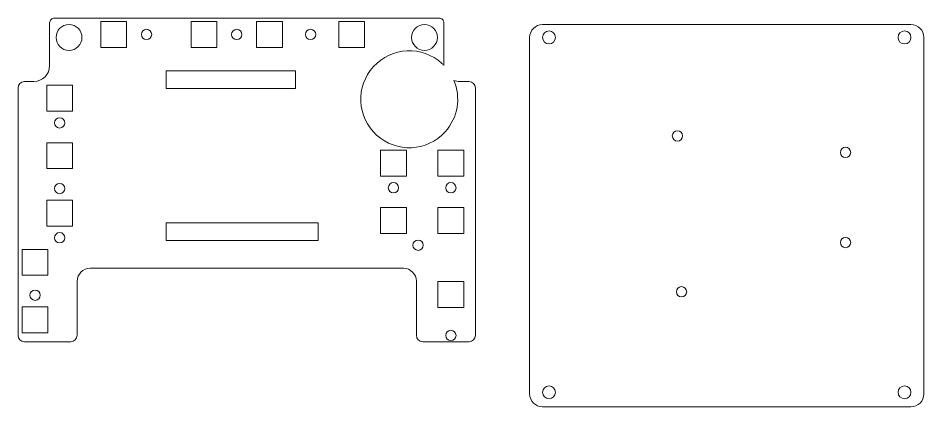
# Model space of a CAD drawing. Header units: millimetres. Extents: x -247 to 664, y -96 to 204.
# Drawn here: x 384.1 to 664.4, y 16.1 to 136.4 of the extents above; entities that cross this region are included whole.
import ezdxf

# ---------------------------------------------------------------- set-up
doc = ezdxf.new("R2010")
doc.units = ezdxf.units.MM
doc.header["$MEASUREMENT"] = 0
doc.layers.add('Master Desktop', color=7, linetype='Continuous', plot=False)

msp = doc.modelspace()

# ---------------------------------------------------------------- linework, layer by layer
at = {"layer": 'Master Desktop', "lineweight": 9}
for points in [[(409.6394, 127.3941), (417.6394, 127.3941), (417.6394, 135.3941), (409.6394, 135.3941), (409.6394, 127.3941)], [(437.5794, 127.3941), (445.5794, 127.3941), (445.5794, 135.3941), (437.5794, 135.3941), (437.5794, 127.3941)], [(457.8994, 127.3941), (465.8994, 127.3941), (465.8994, 135.3941), (457.8994, 135.3941), (457.8994, 127.3941)], [(483.2994, 127.3941), (491.2994, 127.3941), (491.2994, 135.3941), (483.2994, 135.3941), (483.2994, 127.3941)], [(429.9316, 114.6786), (469.9016, 114.6786), (469.9016, 120.1786), (429.9316, 120.1786), (429.9316, 114.6786)], [(392.9178, 107.6586), (400.9178, 107.6586), (400.9178, 115.6586), (392.9178, 115.6586), (392.9178, 107.6586)], [(392.9178, 89.8786), (400.9178, 89.8786), (400.9178, 97.8786), (392.9178, 97.8786), (392.9178, 89.8786)], [(496.2437, 87.5768), (504.2437, 87.5768), (504.2437, 95.5768), (496.2437, 95.5768), (496.2437, 87.5768)], [(514.0237, 87.5768), (522.0237, 87.5768), (522.0237, 95.5768), (514.0237, 95.5768), (514.0237, 87.5768)], [(392.9178, 72.0986), (400.9178, 72.0986), (400.9178, 80.0986), (392.9178, 80.0986), (392.9178, 72.0986)], [(496.2437, 69.7968), (504.2437, 69.7968), (504.2437, 77.7968), (496.2437, 77.7968), (496.2437, 69.7968)], [(514.0237, 69.7968), (522.0237, 69.7968), (522.0237, 77.7968), (514.0237, 77.7968), (514.0237, 69.7968)], [(429.9316, 67.5786), (476.9016, 67.5786), (476.9016, 73.0786), (429.9316, 73.0786), (429.9316, 67.5786)], [(385.2978, 56.8586), (393.2978, 56.8586), (393.2978, 64.8586), (385.2978, 64.8586), (385.2978, 56.8586)], [(514.0237, 46.9368), (522.0237, 46.9368), (522.0237, 54.9368), (514.0237, 54.9368), (514.0237, 46.9368)], [(385.2978, 39.0786), (393.2978, 39.0786), (393.2978, 47.0786), (385.2978, 47.0786), (385.2978, 39.0786)]]:
    msp.add_lwpolyline(points, close=True, dxfattribs=at)
for centre, major_axis, ratio in [((399.8119, 130.4715), (4.0001, 0), 0.999975), ((423.7994, 131.3941), (0, 1.6), 1), ((451.7394, 131.3941), (0, 1.6), 1), ((474.5994, 131.3941), (0, 1.6), 1), ((509.8619, 130.4715), (4.0001, 0), 0.999975), ((548.4016, 130.4715), (0, 2), 1), ((658.4516, 130.4715), (0, 2), 1), ((396.9178, 104.0386), (0, 1.6), 1), ((588.1541, 99.9829), (0, 1.6), 1), ((640.1845, 94.9048), (0, 1.6), 1), ((396.9178, 83.7186), (0, 1.6), 1), ((500.2437, 83.9568), (0, 1.6), 1), ((518.0237, 83.9568), (0, 1.6), 1), ((396.9178, 68.4786), (0, 1.6), 1), ((507.8637, 66.1768), (0, 1.6), 1), ((640.1845, 66.9958), (0, 1.6), 1), ((589.4236, 51.7612), (0, 1.6), 1), ((389.2978, 50.6986), (0, 1.6), 1), ((518.0237, 38.2368), (0, 1.6), 1), ((548.4016, 20.6465), (0, 2), 1), ((658.4516, 20.6465), (0, 2), 1)]:
    msp.add_ellipse(centre, major_axis=major_axis, ratio=ratio, dxfattribs=at)
for points, knots in [([(395.2896, 136.4493), (395.2896, 136.4493), (514.384, 136.4493), (514.384, 136.4493), (514.384, 136.4493), (514.7742, 136.4491), (515.1482, 136.2938), (515.4238, 136.0179), (515.4238, 136.0179), (515.6996, 135.7418), (515.8542, 135.3694), (515.854, 134.9793), (515.854, 134.9793), (515.854, 134.9793), (515.854, 121.8275), (515.854, 121.8275), (515.854, 121.8275), (515.6601, 122.0253), (515.4603, 122.2194), (515.2533, 122.4086), (515.2533, 122.4086), (509.1391, 127.9984), (499.6514, 127.5733), (494.0617, 121.459), (494.0617, 121.459), (488.4719, 115.3447), (488.8971, 105.8571), (495.0113, 100.2674), (495.0113, 100.2674), (501.1255, 94.6776), (510.6132, 95.1027), (516.2029, 101.217), (516.2029, 101.217), (520.2789, 105.6755), (521.1559, 111.9274), (518.9616, 117.1539), (518.9616, 117.1539), (519.5174, 116.9337), (520.1222, 116.8125), (520.754, 116.8125), (520.754, 116.8125), (520.754, 116.8125), (523.6573, 116.8125), (523.6573, 116.8125), (523.6573, 116.8125), (524.7353, 116.8125), (525.6173, 115.9305), (525.6173, 114.8525), (525.6173, 114.8525), (525.6173, 114.8525), (525.6173, 97.214), (525.6173, 97.214), (525.6173, 97.214), (525.6173, 97.2135), (525.6173, 97.213), (525.6173, 97.2125), (525.6173, 97.2125), (525.6173, 97.2125), (525.6173, 55.9055), (525.6173, 55.9055), (525.6173, 55.9055), (525.6173, 55.9055), (525.6173, 41.207), (525.6173, 41.207), (525.6173, 41.207), (525.6173, 41.2065), (525.6173, 41.206), (525.6173, 41.2055), (525.6173, 41.2055), (525.6173, 41.2055), (525.6173, 38.2655), (525.6173, 38.2655), (525.6173, 38.2655), (525.6173, 37.1875), (524.7353, 36.3055), (523.6573, 36.3055), (523.6573, 36.3055), (523.6573, 36.3055), (520.754, 36.3055), (520.754, 36.3055), (520.754, 36.3055), (520.754, 36.3055), (509.3369, 36.3055), (509.3369, 36.3055), (509.3369, 36.3055), (508.237, 36.3055), (507.3368, 37.2055), (507.3368, 38.3055), (507.3368, 38.3055), (507.3368, 38.3055), (507.3368, 55.0266), (507.3368, 55.0266), (507.3368, 55.0266), (507.3368, 57.2267), (505.5363, 59.0266), (503.3369, 59.0266), (503.3369, 59.0266), (503.3369, 59.0266), (406.3367, 59.0266), (406.3367, 59.0266), (406.3367, 59.0266), (404.1373, 59.0266), (402.3368, 57.2267), (402.3368, 55.0266), (402.3368, 55.0266), (402.3368, 55.0266), (402.3368, 38.3055), (402.3368, 38.3055), (402.3368, 38.3055), (402.3368, 37.2055), (401.4366, 36.3055), (400.3367, 36.3055), (400.3367, 36.3055), (400.3367, 36.3055), (388.9196, 36.3055), (388.9196, 36.3055), (388.9196, 36.3055), (388.9196, 36.3055), (386.0163, 36.3055), (386.0163, 36.3055), (386.0163, 36.3055), (384.9383, 36.3055), (384.0563, 37.1875), (384.0563, 38.2655), (384.0563, 38.2655), (384.0563, 38.2655), (384.0563, 55.9032), (384.0563, 55.9032), (384.0563, 55.9032), (384.0563, 55.904), (384.0563, 55.9047), (384.0563, 55.9055), (384.0563, 55.9055), (384.0563, 55.9055), (384.0563, 97.2125), (384.0563, 97.2125), (384.0563, 97.2125), (384.0563, 97.2125), (384.0563, 114.8525), (384.0563, 114.8525), (384.0563, 114.8525), (384.0563, 115.9305), (384.9383, 116.8125), (386.0163, 116.8125), (386.0163, 116.8125), (386.0163, 116.8125), (388.9196, 116.8125), (388.9196, 116.8125), (388.9196, 116.8125), (391.6146, 116.8125), (393.8196, 119.0175), (393.8196, 121.7125), (393.8196, 121.7125), (393.8196, 121.7125), (393.8196, 134.9793), (393.8196, 134.9793), (393.8196, 134.9793), (393.8197, 135.3694), (393.975, 135.7435), (394.251, 136.0191), (394.251, 136.0191), (394.527, 136.2948), (394.8994, 136.4496), (395.2896, 136.4493)], [0, 0, 0, 0, 0.02380952, 0.02380952, 0.02380952, 0.02380952, 0.04761905, 0.04761905, 0.04761905, 0.04761905, 0.07142857, 0.07142857, 0.07142857, 0.07142857, 0.0952381, 0.0952381, 0.0952381, 0.0952381, 0.11904762, 0.11904762, 0.11904762, 0.11904762, 0.14285714, 0.14285714, 0.14285714, 0.14285714, 0.16666667, 0.16666667, 0.16666667, 0.16666667, 0.19047619, 0.19047619, 0.19047619, 0.19047619, 0.21428571, 0.21428571, 0.21428571, 0.21428571, 0.23809524, 0.23809524, 0.23809524, 0.23809524, 0.26190476, 0.26190476, 0.26190476, 0.26190476, 0.28571429, 0.28571429, 0.28571429, 0.28571429, 0.30952381, 0.30952381, 0.30952381, 0.30952381, 0.33333333, 0.33333333, 0.33333333, 0.33333333, 0.35714286, 0.35714286, 0.35714286, 0.35714286, 0.38095238, 0.38095238, 0.38095238, 0.38095238, 0.4047619, 0.4047619, 0.4047619, 0.4047619, 0.42857143, 0.42857143, 0.42857143, 0.42857143, 0.45238095, 0.45238095, 0.45238095, 0.45238095, 0.47619048, 0.47619048, 0.47619048, 0.47619048, 0.5, 0.5, 0.5, 0.5, 0.52380952, 0.52380952, 0.52380952, 0.52380952, 0.54761905, 0.54761905, 0.54761905, 0.54761905, 0.57142857, 0.57142857, 0.57142857, 0.57142857, 0.5952381, 0.5952381, 0.5952381, 0.5952381, 0.61904762, 0.61904762, 0.61904762, 0.61904762, 0.64285714, 0.64285714, 0.64285714, 0.64285714, 0.66666667, 0.66666667, 0.66666667, 0.66666667, 0.69047619, 0.69047619, 0.69047619, 0.69047619, 0.71428571, 0.71428571, 0.71428571, 0.71428571, 0.73809524, 0.73809524, 0.73809524, 0.73809524, 0.76190476, 0.76190476, 0.76190476, 0.76190476, 0.78571429, 0.78571429, 0.78571429, 0.78571429, 0.80952381, 0.80952381, 0.80952381, 0.80952381, 0.83333333, 0.83333333, 0.83333333, 0.83333333, 0.85714286, 0.85714286, 0.85714286, 0.85714286, 0.88095238, 0.88095238, 0.88095238, 0.88095238, 0.9047619, 0.9047619, 0.9047619, 0.9047619, 0.92857143, 0.92857143, 0.92857143, 0.92857143, 0.95238095, 0.95238095, 0.95238095, 0.95238095, 1, 1, 1, 1]), ([(660.4438, 16.1387), (660.4438, 16.1387), (546.4094, 16.1387), (546.4094, 16.1387), (546.4094, 16.1387), (544.2094, 16.1387), (542.4094, 17.9387), (542.4094, 20.1387), (542.4094, 20.1387), (542.4094, 20.1387), (542.4094, 130.4493), (542.4094, 130.4493), (542.4094, 130.4493), (542.4094, 132.6493), (544.2094, 134.4493), (546.4094, 134.4493), (546.4094, 134.4493), (546.4094, 134.4493), (660.4438, 134.4493), (660.4438, 134.4493), (660.4438, 134.4493), (662.6438, 134.4493), (664.4438, 132.6493), (664.4438, 130.4493), (664.4438, 130.4493), (664.4438, 130.4493), (664.4438, 20.1387), (664.4438, 20.1387), (664.4438, 20.1387), (664.4438, 17.9387), (662.6438, 16.1387), (660.4438, 16.1387)], [0, 0, 0, 0, 0.11111111, 0.11111111, 0.11111111, 0.11111111, 0.22222222, 0.22222222, 0.22222222, 0.22222222, 0.33333333, 0.33333333, 0.33333333, 0.33333333, 0.44444444, 0.44444444, 0.44444444, 0.44444444, 0.55555556, 0.55555556, 0.55555556, 0.55555556, 0.66666667, 0.66666667, 0.66666667, 0.66666667, 0.77777778, 0.77777778, 0.77777778, 0.77777778, 1, 1, 1, 1])]:
    msp.add_open_spline(points, degree=3, knots=knots, dxfattribs=at)

doc.saveas('drawing.dxf')
